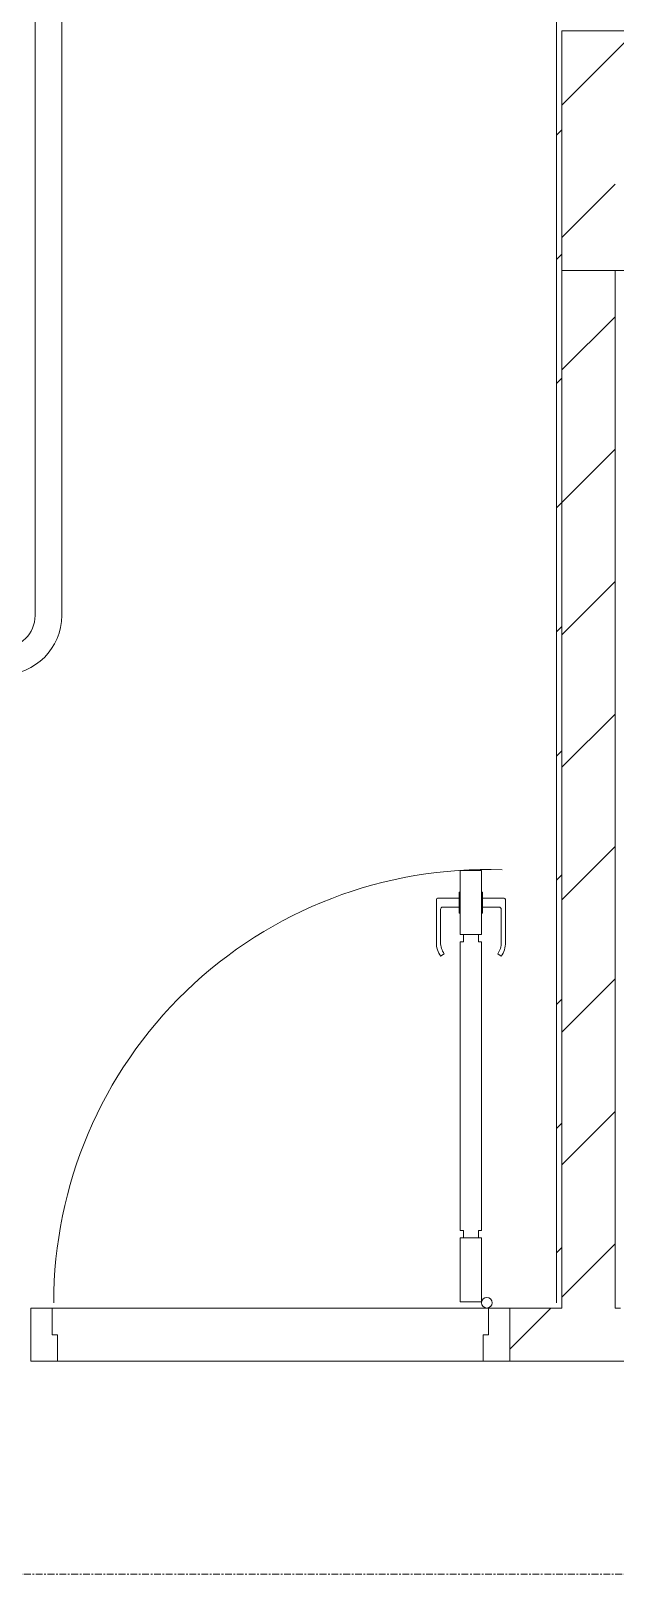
# Model space of a CAD drawing. Header units: millimetres. Extents: x -24439 to 198341, y -52871 to 149926.
# Drawn here: x 63055 to 64153, y 28437 to 31337 of the extents above; entities that cross this region are included whole.
import ezdxf

# ---------------------------------------------------------------- set-up
doc = ezdxf.new("R2010")
doc.units = ezdxf.units.MM
doc.linetypes.add('Grid Line', pattern=[22.225, 12.7, -3.175, 3.175, -3.175])
for name, color, linetype, lineweight in [('0-1', 7, 'Continuous', 5), ('A-DETL-GENF-1', 9, 'Continuous', 9), ('A-DOOR-1', 9, 'Continuous', 9), ('A-FLOR-1', 9, 'Continuous', 9), ('A-WALL-1', 253, 'Continuous', 18), ('A-WALL-2', 9, 'Continuous', 9), ('A-WALL-3', 113, 'Continuous', 18), ('A-WALL-PATT-1', 10, 'Continuous', 9), ('A-WALL-PATT-2', 9, 'Continuous', 9), ('A-WALL-PATT-3', 111, 'Continuous', 9), ('I-FURN-1', 9, 'Continuous', 9), ('I-WALL-1', 253, 'Continuous', 18), ('S-GRID-1', 1, 'Grid Line', 9)]:
    doc.layers.add(name, color=color, linetype=linetype, lineweight=lineweight)
pattern_1 = [(45, (0, 0), (-124.4508, 124.4508), [])]

# ---------------------------------------------------------------- blocks, each defined once
blk = doc.blocks.new('DOOR_CW_01 CANH MO-PANEL KINH - DIW_01-900x2200-CỬA GỖ VÂN LAMINATE-553375-TKCS_MB ĐỊNH VỊ CAO ĐỘ THIẾT KẾ')
at = {"layer": 'A-DETL-GENF-1'}
for p, q in [((-397, -182), (-397, -62)), ((-397, -62), (-357, -62)), ((-357, -62), (-357, -182)), ((-357, -182), (-397, -182)), ((-397, -196), (-391, -196)), ((-397, -738), (-397, -196)), ((-391, -196), (-391, -182)), ((-391, -182), (-363, -182)), ((-363, -182), (-363, -196)), ((-357, -196), (-363, -196)), ((-357, -196), (-357, -738)), ((-433.9, -711.2), (-427.3, -715.8)), ((-320.1, -711.2), (-326.7, -715.8)), ((-442, -737), (-442, -816.5)), ((-434, -799.5), (-434, -737)), ((-397, -738), (-391, -738)), ((-357, -752), (-397, -752)), ((-397, -752), (-397, -872)), ((-391, -752), (-391, -738)), ((-363, -752), (-391, -752)), ((-357, -738), (-363, -738)), ((-363, -738), (-363, -752)), ((-357, -872), (-357, -752)), ((-320, -799.5), (-320, -737)), ((-312, -737), (-312, -816.5)), ((-399, -803.5), (-430, -803.5)), ((-399, -792.2), (-399, -831.8)), ((-397, -792.2), (-399, -792.2)), ((-397, -792.2), (-397, -831.8)), ((-357, -792.2), (-357, -831.8)), ((-357, -792.2), (-355, -792.2)), ((-355, -792.2), (-355, -831.8)), ((-355, -803.5), (-324, -803.5)), ((-399, -820.5), (-438, -820.5)), ((-399, -831.8), (-397, -831.8)), ((-355, -831.8), (-357, -831.8)), ((-355, -820.5), (-316, -820.5)), ((-397, -872), (-357, -872))]:
    blk.add_line(p, q, dxfattribs=at)
blk.add_circle((-407, -60), 10, dxfattribs=at)
for centre, radius, start, end in [((-407, -60), 814, 268, 0), ((-397, -737), 45, 145, 180), ((-397, -737), 37, 145, 180), ((-357, -737), 37, 0, 35), ((-357, -737), 45, 360, 35), ((-430, -799.5), 4, 180, 270), ((-324, -799.5), 4, 270, 0), ((-438, -816.5), 4, 180, 270), ((-316, -816.5), 4, 270, 0)]:
    blk.add_arc(centre, radius, start, end, dxfattribs=at)
at = {"layer": 'A-DOOR-1'}
for p, q in [((-450, -50), (-450, 50)), ((-450, 50), (-400, 50)), ((-400, 50), (-400, 0)), ((400, 0), (400, 50)), ((400, 50), (450, 50)), ((450, 50), (450, -50)), ((-410, 0), (-410, -50)), ((-400, 0), (-410, 0)), ((410, 0), (400, 0)), ((410, -50), (410, 0)), ((-410, -50), (-450, -50)), ((-407, -50), (-382, -50)), ((450, -50), (410, -50))]:
    blk.add_line(p, q, dxfattribs=at)
blk = doc.blocks.new('GIUONG NGU-2TAB-1600x2000 - GIUONG NGU-2TAB-1600x2000-842839-TKCS_MB ĐỊNH VỊ CAO ĐỘ THIẾT KẾ')
at = {"layer": 'I-FURN-1'}
for p, q in [((8.5, 0), (8.5, -50)), ((458.5, -50), (458.5, 0)), ((458.5, 0), (458.5, -50)), ((2108.2, -50), (2108.2, 0)), ((2108.2, 0), (2108.2, -50)), ((2558.2, -50), (2558.2, 0)), ((458.5, -50), (8.5, -50)), ((8.5, -50), (8.5, -450.3)), ((8.5, -50), (458.5, -50)), ((458.5, -50), (8.5, -50)), ((8.5, -50), (8.5, -450.3)), ((458.5, -450.3), (458.5, -50)), ((2108.2, -50), (458.5, -50)), ((458.5, -50), (458.5, -1938.9)), ((458.5, -50), (2108.2, -50)), ((458.5, -1938.9), (458.5, -50)), ((458.5, -450.3), (458.5, -50)), ((458.5, -50), (2108.2, -50)), ((2558.2, -50), (2108.2, -50)), ((2108.2, -50), (2108.2, -450.3)), ((2108.2, -1938.9), (2108.2, -50)), ((2108.2, -50), (2558.2, -50)), ((2108.2, -50), (2558.2, -50)), ((2108.2, -450.3), (2108.2, -50)), ((2108.2, -50), (2108.2, -1938.9)), ((2558.2, -450.3), (2558.2, -50)), ((2558.2, -50), (2558.2, -450.3)), ((233.5, -86.8), (233.5, -413.5)), ((2333.2, -86.8), (2333.2, -413.5)), ((508.5, -100), (2058.2, -100)), ((508.5, -1938.9), (508.5, -100)), ((2058.2, -100), (2058.2, -1938.9)), ((120.2, -250.2), (346.8, -250.2)), ((2446.5, -250.2), (2219.8, -250.2)), ((8.5, -450.3), (458.5, -450.3)), ((8.5, -450.3), (458.5, -450.3)), ((2108.2, -450.3), (2558.2, -450.3)), ((2558.2, -450.3), (2108.2, -450.3)), ((1997.1, -2000), (569.6, -2000)), ((569.6, -2050), (1997.1, -2050)), ((1997.1, -2050), (569.6, -2050))]:
    blk.add_line(p, q, dxfattribs=at)
for centre in [(233.5, -250.2), (2333.2, -250.2)]:
    blk.add_circle(centre, 150.7, dxfattribs=at)
for centre, radius, start, end in [((569.6, -1938.9), 111.1, 180, 270), ((569.6, -1938.9), 111.1, 180, 270), ((569.6, -1938.9), 61.1, 180, 270), ((1997.1, -1938.9), 111.1, 270, 360), ((1997.1, -1938.9), 61.1, 270, 0), ((1997.1, -1938.9), 111.1, 270, 0)]:
    blk.add_arc(centre, radius, start, end, dxfattribs=at)
blk = doc.blocks.new('NCV_TKTC_TANG 1_rvt-1-TKCS_MB ĐỊNH VỊ CAO ĐỘ THIẾT KẾ')
at = {"layer": 'A-WALL-PATT-1'}
h = blk.add_hatch(dxfattribs=at)
h.set_pattern_fill('FP_2', color=256, style=0, pattern_type=2)
h.set_pattern_definition(pattern_1)
h.paths.add_polyline_path([(64152.6, 28936.9), (64152.6, 30886.9), (64052.6, 30886.9), (64052.6, 28936.9)])
h = blk.add_hatch(dxfattribs=at)
h.set_pattern_fill('FP_2', color=256, style=0, pattern_type=2)
h.set_pattern_definition(pattern_1)
h.paths.add_polyline_path([(65852.6, 28836.9), (65852.6, 28936.9), (65054.2, 28936.9), (65054.2, 28836.9)])
h.paths.add_polyline_path([(64254.2, 28836.9), (64254.2, 28936.9), (63954.6, 28936.9), (63954.6, 28836.9)])
h.paths.add_polyline_path([(62246, 28836.9), (62552.6, 28836.9), (62552.6, 28936.9), (61052.6, 28936.9), (61052.6, 28836.9)])
h.paths.add_polyline_path([(63054.6, 28836.9), (63054.6, 28936.9), (62752.6, 28936.9), (62752.6, 28836.9)])
at = {"layer": 'A-WALL-PATT-2'}
h = blk.add_hatch(dxfattribs=at)
h.set_pattern_fill('FP_3', color=256, style=0, pattern_type=2)
h.set_pattern_definition([(45, (0, 0), (-116.67262, 116.67262), [])])
h.paths.add_polyline_path([(64042.6, 28936.9), (64052.6, 28936.9), (64052.6, 32436.9), (64042.6, 32436.9), (64042.6, 28946.9)])
h.paths.add_polyline_path([(64042.6, 33236.9), (64052.6, 33236.9), (64052.6, 33336.9), (64042.6, 33336.9), (64042.6, 33244.9)])
at = {"layer": 'A-FLOR-1'}
for p, q in [((63094.6, 28936.9), (63914.6, 28936.9)), ((63904.6, 28836.9), (63104.6, 28836.9))]:
    blk.add_line(p, q, dxfattribs=at)
at = {"layer": 'A-WALL-1'}
for p, q in [((64052.6, 30886.9), (64052.6, 28936.9)), ((64152.6, 30886.9), (64052.6, 30886.9)), ((64152.6, 28936.9), (64152.6, 30886.9)), ((64052.6, 28936.9), (64042.6, 28936.9)), ((64162.6, 28936.9), (64152.6, 28936.9))]:
    blk.add_line(p, q, dxfattribs=at)
at = {"layer": 'A-WALL-2'}
for p, q in [((63094.6, 28936.9), (63914.6, 28936.9)), ((64042.6, 28936.9), (63954.6, 28936.9)), ((63904.6, 28836.9), (63104.6, 28836.9)), ((63954.6, 28836.9), (64254.2, 28836.9))]:
    blk.add_line(p, q, dxfattribs=at)
at = {"layer": 'I-WALL-1'}
for p, q in [((64042.6, 32436.9), (64042.6, 28946.9)), ((64052.6, 28936.9), (64052.6, 31336.9)), ((64042.6, 28936.9), (64052.6, 28936.9))]:
    blk.add_line(p, q, dxfattribs=at)
at = {"layer": 'A-DOOR-1', "rotation": 180}
blk.add_blockref('DOOR_CW_01 CANH MO-PANEL KINH - DIW_01-900x2200-CỬA GỖ VÂN LAMINATE-553375-TKCS_MB ĐỊNH VỊ CAO ĐỘ THIẾT KẾ', (63504.6, 28886.9), dxfattribs=at)
at = {"layer": 'I-FURN-1', "rotation": 90.00000000000065}
blk.add_blockref('GIUONG NGU-2TAB-1600x2000 - GIUONG NGU-2TAB-1600x2000-842839-TKCS_MB ĐỊNH VỊ CAO ĐỘ THIẾT KẾ', (61062.6, 29668.6), dxfattribs=at)

msp = doc.modelspace()

# ---------------------------------------------------------------- hatches: boundary and pattern name
at = {"layer": 'A-WALL-PATT-3'}
h = msp.add_hatch(dxfattribs=at)
h.set_pattern_fill('FP_1', color=256, style=0, pattern_type=2)
h.set_pattern_definition(pattern_1)
h.paths.add_polyline_path([(64152.6, 31236.9), (65002.6, 31236.9), (65002.6, 31336.9), (64052.6, 31336.9), (64052.6, 31236.9), (64061.7, 31236.9)])
h = msp.add_hatch(dxfattribs=at)
h.set_pattern_fill('FP_1', color=256, style=0, pattern_type=2)
h.set_pattern_definition(pattern_1)
h.paths.add_polyline_path([(64152.6, 30886.5), (64152.6, 31236.9), (64052.6, 31236.9), (64052.6, 30886.5), (64061.7, 30886.5)])

# ---------------------------------------------------------------- linework, layer by layer
at = {"layer": 'A-WALL-3'}
for p, q in [((65002.6, 31336.9), (64052.6, 31336.9)), ((64052.6, 31336.9), (64052.6, 30886.5)), ((64052.6, 30886.5), (65002.6, 30886.5))]:
    msp.add_line(p, q, dxfattribs=at)
at = {"layer": 'S-GRID-1'}
msp.add_line((131551.8, 28436.9), (29351.8, 28436.9), dxfattribs=at)

# ---------------------------------------------------------------- block references
at = {"layer": '0-1'}
msp.add_blockref('NCV_TKTC_TANG 1_rvt-1-TKCS_MB ĐỊNH VỊ CAO ĐỘ THIẾT KẾ', (0, 0), dxfattribs=at)

doc.saveas('drawing.dxf')
